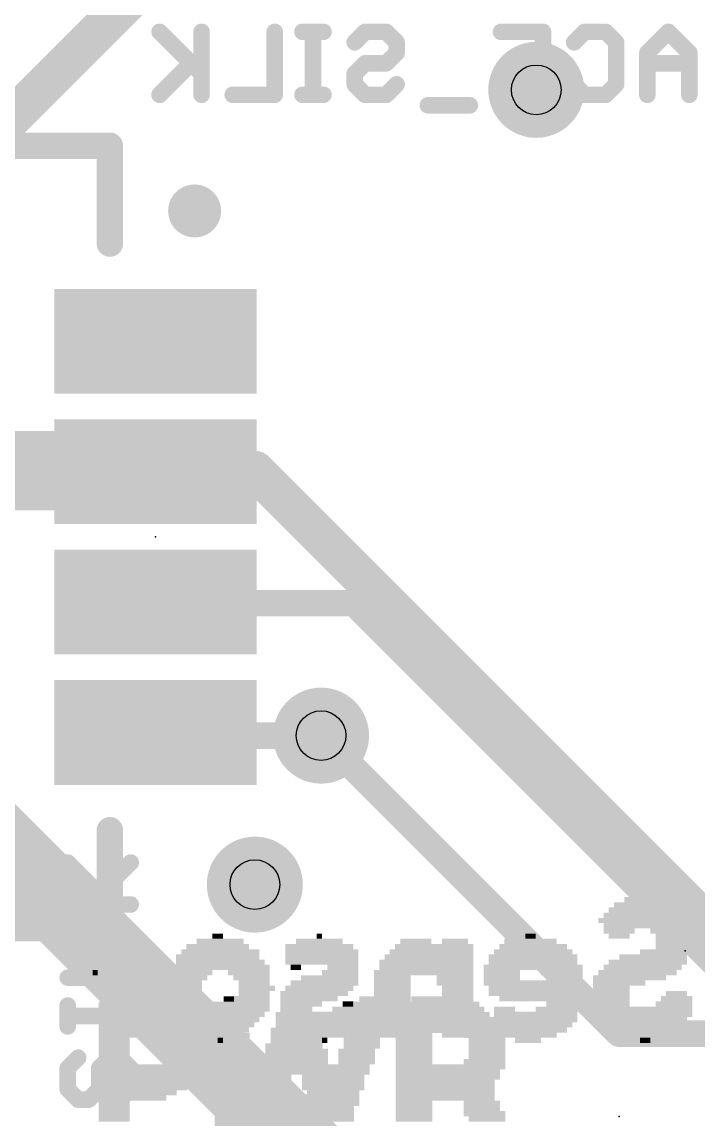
# Model space of a CAD drawing. Extents: x -33 to 74, y -22 to 37.
# Drawn here: x 4.06 to 9.24, y 8.23 to 16.65 of the extents above; entities that cross this region are included whole.
import ezdxf

# ---------------------------------------------------------------- set-up
doc = ezdxf.new("R2010")
doc.units = 0
for name, color, linetype in [('1', 12, 'CONTINUOUS'), ('16', 132, 'CONTINUOUS'), ('18', 110, 'CONTINUOUS'), ('21', 41, 'CONTINUOUS'), ('22', 40, 'CONTINUOUS'), ('23', 53, 'CONTINUOUS'), ('25', 253, 'CONTINUOUS'), ('27', 253, 'CONTINUOUS'), ('28', 253, 'CONTINUOUS'), ('29', 253, 'CONTINUOUS'), ('31', 253, 'CONTINUOUS'), ('44', 253, 'CONTINUOUS')]:
    doc.layers.add(name, color=color, linetype=linetype)

# ---------------------------------------------------------------- blocks, each defined once
blk = doc.blocks.new('RECT')
blk.add_solid([(-0.5, -0.5), (0.5, -0.5), (-0.5, 0.5), (0.5, 0.5)])
blk = doc.blocks.new('ROUNDV')
at = {"const_width": 0.5}
blk.add_lwpolyline([(0, -0.25, 1), (0, 0.25, 1), (0, -0.25)], format="xyb", dxfattribs=at)

msp = doc.modelspace()

# ---------------------------------------------------------------- linework, layer by layer
at = {"layer": '1'}
for points, const_width in [([(3.556, 13.208), (5.072, 13.208)], 0.6096), ([(5.072, 13.208), (5.08, 13.2)], 0.3048), ([(5.088, 12.192), (5.08, 12.2)], 0.254), ([(6.604, 12.192), (5.088, 12.192)], 0.2032), ([(9.398, 9.398), (6.604, 12.192)], 0.2032), ([(5.104, 11.176), (5.08, 11.2)], 0.254), ([(6.35, 11.176), (5.104, 11.176)], 0.2032)]:
    msp.add_lwpolyline(points, dxfattribs=dict(at, const_width=const_width))
for points, const_width in [([(5.072, 13.0556, 1), (5.072, 13.3604)], 0.3048), ([(5.1259, 13.2619, 1), (5.0181, 13.1541)], 0.1524), ([(5.0261, 13.1461, 1), (5.1339, 13.2539)], 0.1524), ([(5.1249, 12.2449, 1), (5.0351, 12.1551)], 0.127), ([(5.0431, 12.1471, 1), (5.1329, 12.2369)], 0.127), ([(5.088, 12.2428, 1), (5.088, 12.1412)], 0.1016), ([(6.6399, 12.2279, 1), (6.5681, 12.1561)], 0.1016), ([(6.604, 12.1412, 1), (6.604, 12.2428)], 0.1016), ([(5.1249, 11.2449, 1), (5.0351, 11.1551)], 0.127), ([(5.0591, 11.1311, 1), (5.1489, 11.2209)], 0.127), ([(5.104, 11.2268, 1), (5.104, 11.1252)], 0.1016), ([(6.35, 11.1252, 1), (6.35, 11.2268)], 0.1016)]:
    msp.add_lwpolyline(points, format="xyb", dxfattribs=dict(at, const_width=const_width))
at = {"layer": '16'}
for points, const_width in [([(3.556, 15.494), (6.9215, 18.8595)], 0.3048), ([(5.842, 13.208), (3.556, 13.208)], 0.3048), ([(9.398, 9.652), (5.842, 13.208)], 0.3048), ([(6.35, 11.176), (8.636, 8.89)], 0.2032), ([(6.35, 7.874), (3.556, 10.668)], 0.6096), ([(11.938, 8.89), (8.636, 8.89)], 0.2032)]:
    msp.add_lwpolyline(points, dxfattribs=dict(at, const_width=const_width))
for points, const_width in [([(5.8959, 13.2619, 1), (5.7881, 13.1541)], 0.1524), ([(5.842, 13.1318, 1), (5.842, 13.2842)], 0.1524), ([(6.3859, 11.2119, 1), (6.3141, 11.1401)], 0.1016), ([(8.636, 8.9408, 1), (8.636, 8.8392)], 0.1016), ([(8.6001, 8.8541, 1), (8.6719, 8.9259)], 0.1016)]:
    msp.add_lwpolyline(points, format="xyb", dxfattribs=dict(at, const_width=const_width))
at = {"layer": '21', "const_width": 0.2032}
for points in [[(3.08, 15.7), (4.73, 15.7)], [(4.73, 15.7), (4.73, 14.95)], [(4.73, 10.45), (4.73, 9.7)], [(4.73, 9.7), (3.08, 9.7)]]:
    msp.add_lwpolyline(points, dxfattribs=at)
at = {"layer": '21'}
for points, const_width in [([(4.7808, 15.7, 1), (4.6792, 15.7)], 0.1016), ([(4.73, 15.6492, 1), (4.73, 15.7508)], 0.1016), ([(5.38, 15.0984, 1), (5.38, 15.3016, 1), (5.38, 15.0984)], 0.2032), ([(4.6792, 14.95, 1), (4.7808, 14.95)], 0.1016), ([(4.7808, 10.45, 1), (4.6792, 10.45)], 0.1016), ([(4.73, 9.6492, 1), (4.73, 9.7508)], 0.1016), ([(4.6792, 9.7, 1), (4.7808, 9.7)], 0.1016)]:
    msp.add_lwpolyline(points, format="xyb", dxfattribs=dict(at, const_width=const_width))
at = {"layer": '23'}
for p in [(5.08, 12.7), (9.144, 9.525), (8.636, 8.255)]:
    msp.add_point(p, dxfattribs=at)
at = {"layer": '25', "const_width": 0.127}
for points in [[(5.5982, 8.4205), (5.5982, 7.9375)], [(5.8397, 8.4205), (5.5982, 8.4205)], [(5.9202, 8.34), (5.8397, 8.4205)], [(6.1595, 8.2595), (6.3205, 8.4205)], [(6.3205, 8.4205), (6.3205, 7.9375)], [(5.9202, 8.018), (5.9202, 8.34)]]:
    msp.add_lwpolyline(points, dxfattribs=at)
at = {"layer": '25', "const_width": 0.0635}
for points in [[(5.6299, 8.4205, 1), (5.5664, 8.4205)], [(5.5982, 8.4523, 1), (5.5982, 8.3888)], [(5.8621, 8.443, 1), (5.8172, 8.3981)], [(5.8397, 8.3888, 1), (5.8397, 8.4523)], [(6.3523, 8.4205, 1), (6.2888, 8.4205)], [(6.343, 8.3981, 1), (6.2981, 8.443)], [(5.9519, 8.34, 1), (5.8884, 8.34)], [(5.8977, 8.3176, 1), (5.9426, 8.3625)], [(6.137, 8.282, 1), (6.182, 8.2371)]]:
    msp.add_lwpolyline(points, format="xyb", dxfattribs=at)
at = {"layer": '27', "const_width": 0.127}
for points in [[(4.7285, 9.8806), (4.4065, 10.2026)], [(4.648, 9.9611), (4.8895, 10.2026)], [(4.4065, 9.8806), (4.8895, 9.8806)], [(4.8895, 9.3193), (4.8895, 9.6413)], [(4.4065, 9.3193), (4.8895, 9.3193)], [(4.4065, 8.9451), (4.4065, 9.1061)], [(4.8895, 9.0256), (4.4065, 9.0256)], [(4.8895, 8.9451), (4.8895, 9.1061)], [(4.487, 8.7058), (4.4065, 8.6253)], [(4.648, 8.6253), (4.7285, 8.7058)], [(4.7285, 8.7058), (4.809, 8.7058)], [(4.809, 8.7058), (4.8895, 8.6253)], [(4.4065, 8.6253), (4.4065, 8.4643)], [(4.648, 8.4643), (4.648, 8.6253)], [(4.8895, 8.6253), (4.8895, 8.4643)], [(4.4065, 8.4643), (4.487, 8.3838)], [(4.5675, 8.3838), (4.648, 8.4643)], [(4.8895, 8.4643), (4.809, 8.3838)], [(4.487, 8.3838), (4.5675, 8.3838)]]:
    msp.add_lwpolyline(points, dxfattribs=at)
at = {"layer": '27', "const_width": 0.0635}
for points in [[(4.4289, 10.2251, 1), (4.384, 10.1802)], [(4.912, 10.1802, 1), (4.867, 10.2251)], [(4.6255, 9.9836, 1), (4.6704, 9.9387)], [(4.4065, 9.9124, 1), (4.4065, 9.8489)], [(4.706, 9.8582, 1), (4.7509, 9.9031)], [(4.8895, 9.8489, 1), (4.8895, 9.9124)], [(4.9212, 9.6413, 1), (4.8578, 9.6413)], [(4.4065, 9.3511, 1), (4.4065, 9.2876)], [(4.8578, 9.3193, 1), (4.9212, 9.3193)], [(4.8895, 9.2876, 1), (4.8895, 9.3511)], [(4.4382, 9.1061, 1), (4.3747, 9.1061)], [(4.4065, 9.0574, 1), (4.4065, 8.9939)], [(4.9212, 9.1061, 1), (4.8578, 9.1061)], [(4.8895, 8.9939, 1), (4.8895, 9.0574)], [(4.3747, 8.9451, 1), (4.4382, 8.9451)], [(4.8578, 8.9451, 1), (4.9212, 8.9451)], [(4.5094, 8.6834, 1), (4.4645, 8.7283)], [(4.7285, 8.7376, 1), (4.7285, 8.6741)], [(4.7509, 8.6834, 1), (4.706, 8.7283)], [(4.8315, 8.7283, 1), (4.7865, 8.6834)], [(4.809, 8.6741, 1), (4.809, 8.7376)], [(4.4382, 8.6253, 1), (4.3747, 8.6253)], [(4.384, 8.6478, 1), (4.4289, 8.6029)], [(4.6797, 8.6253, 1), (4.6162, 8.6253)], [(4.6255, 8.6478, 1), (4.6704, 8.6029)], [(4.9212, 8.6253, 1), (4.8578, 8.6253)], [(4.867, 8.6029, 1), (4.912, 8.6478)], [(4.4289, 8.4868, 1), (4.384, 8.4419)], [(4.6704, 8.4419, 1), (4.6255, 8.4868)], [(4.912, 8.4419, 1), (4.867, 8.4868)], [(4.3747, 8.4643, 1), (4.4382, 8.4643)], [(4.487, 8.4156, 1), (4.487, 8.3521)], [(4.4645, 8.3614, 1), (4.5094, 8.4063)], [(4.545, 8.4063, 1), (4.5899, 8.3614)], [(4.5675, 8.3521, 1), (4.5675, 8.4156)], [(4.6162, 8.4643, 1), (4.6797, 8.4643)], [(4.7865, 8.4063, 1), (4.8315, 8.3614)], [(4.8578, 8.4643, 1), (4.9212, 8.4643)]]:
    msp.add_lwpolyline(points, format="xyb", dxfattribs=at)
at = {"layer": '28', "const_width": 0.127}
for points in [[(5.4331, 16.2519), (5.1111, 16.5739)], [(5.4331, 16.5739), (5.4331, 16.0909)], [(5.9944, 16.5739), (5.9944, 16.0909)], [(6.3686, 16.5739), (6.2076, 16.5739)], [(6.2881, 16.0909), (6.2881, 16.5739)], [(6.6079, 16.4934), (6.6884, 16.5739)], [(6.6884, 16.5739), (6.8494, 16.5739)], [(6.8494, 16.5739), (6.9299, 16.4934)], [(7.7305, 16.5739), (8.0525, 16.5739)], [(8.0525, 16.5739), (8.0525, 16.0909)], [(8.2918, 16.4934), (8.3723, 16.5739)], [(8.3723, 16.5739), (8.5333, 16.5739)], [(8.5333, 16.5739), (8.6138, 16.4934)], [(9.0141, 16.5739), (8.8531, 16.4129)], [(9.1751, 16.4129), (9.0141, 16.5739)], [(6.9299, 16.4934), (6.9299, 16.4129)], [(8.6138, 16.4934), (8.6138, 16.1714)], [(6.9299, 16.4129), (6.8494, 16.3324)], [(8.8531, 16.4129), (8.8531, 16.0909)], [(9.1751, 16.0909), (9.1751, 16.4129)], [(5.3526, 16.3324), (5.1111, 16.0909)], [(6.6884, 16.3324), (6.6079, 16.2519)], [(6.8494, 16.3324), (6.6884, 16.3324)], [(8.0525, 16.3324), (7.8915, 16.3324)], [(9.1751, 16.3324), (8.8531, 16.3324)], [(6.6079, 16.2519), (6.6079, 16.1714)], [(6.6079, 16.1714), (6.6884, 16.0909)], [(6.8494, 16.0909), (6.9299, 16.1714)], [(8.3723, 16.0909), (8.2918, 16.1714)], [(8.6138, 16.1714), (8.5333, 16.0909)], [(5.9944, 16.0909), (5.6724, 16.0909)], [(6.3686, 16.0909), (6.2076, 16.0909)], [(6.6884, 16.0909), (6.8494, 16.0909)], [(7.4912, 16.0104), (7.1692, 16.0104)], [(8.0525, 16.0909), (7.7305, 16.0909)], [(8.5333, 16.0909), (8.3723, 16.0909)]]:
    msp.add_lwpolyline(points, dxfattribs=at)
at = {"layer": '28', "const_width": 0.0635}
for points in [[(5.1335, 16.5964, 1), (5.0886, 16.5515)], [(5.4648, 16.5739, 1), (5.4013, 16.5739)], [(6.0261, 16.5739, 1), (5.9626, 16.5739)], [(6.2076, 16.6057, 1), (6.2076, 16.5422)], [(6.3198, 16.5739, 1), (6.2563, 16.5739)], [(6.3686, 16.5422, 1), (6.3686, 16.6057)], [(6.6884, 16.6057, 1), (6.6884, 16.5422)], [(6.7108, 16.5515, 1), (6.6659, 16.5964)], [(6.8718, 16.5964, 1), (6.8269, 16.5515)], [(6.8494, 16.5422, 1), (6.8494, 16.6057)], [(7.7305, 16.6057, 1), (7.7305, 16.5422)], [(8.0843, 16.5739, 1), (8.0208, 16.5739)], [(8.0525, 16.5422, 1), (8.0525, 16.6057)], [(8.3723, 16.6057, 1), (8.3723, 16.5422)], [(8.3948, 16.5515, 1), (8.3499, 16.5964)], [(8.5558, 16.5964, 1), (8.5109, 16.5515)], [(8.5333, 16.5422, 1), (8.5333, 16.6057)], [(9.0366, 16.5964, 1), (8.9917, 16.5515)], [(9.0366, 16.5515, 1), (8.9917, 16.5964)], [(6.5854, 16.5159, 1), (6.6303, 16.471)], [(6.9616, 16.4934, 1), (6.8981, 16.4934)], [(6.9074, 16.471, 1), (6.9523, 16.5159)], [(8.2694, 16.5159, 1), (8.3143, 16.471)], [(8.6456, 16.4934, 1), (8.5821, 16.4934)], [(8.5914, 16.471, 1), (8.6363, 16.5159)], [(6.8981, 16.4129, 1), (6.9616, 16.4129)], [(6.9523, 16.3905, 1), (6.9074, 16.4354)], [(8.8849, 16.4129, 1), (8.8214, 16.4129)], [(8.8307, 16.4354, 1), (8.8756, 16.3905)], [(9.2069, 16.4129, 1), (9.1434, 16.4129)], [(9.1527, 16.3905, 1), (9.1976, 16.4354)], [(5.375, 16.31, 1), (5.3301, 16.3549)], [(6.6884, 16.3642, 1), (6.6884, 16.3007)], [(6.7108, 16.31, 1), (6.6659, 16.3549)], [(6.8269, 16.3549, 1), (6.8718, 16.31)], [(6.8494, 16.3007, 1), (6.8494, 16.3642)], [(7.8915, 16.3642, 1), (7.8915, 16.3007)], [(8.0525, 16.3007, 1), (8.0525, 16.3642)], [(8.8531, 16.3642, 1), (8.8531, 16.3007)], [(9.1751, 16.3007, 1), (9.1751, 16.3642)], [(5.4106, 16.2295, 1), (5.4555, 16.2744)], [(6.6396, 16.2519, 1), (6.5761, 16.2519)], [(6.5854, 16.2744, 1), (6.6303, 16.2295)], [(6.6303, 16.1939, 1), (6.5854, 16.1489)], [(6.5761, 16.1714, 1), (6.6396, 16.1714)], [(6.9523, 16.1489, 1), (6.9074, 16.1939)], [(8.3143, 16.1939, 1), (8.2694, 16.1489)], [(8.5821, 16.1714, 1), (8.6456, 16.1714)], [(8.6363, 16.1489, 1), (8.5914, 16.1939)], [(5.0886, 16.1134, 1), (5.1335, 16.0684)], [(5.4013, 16.0909, 1), (5.4648, 16.0909)], [(5.6724, 16.1227, 1), (5.6724, 16.0592)], [(5.9626, 16.0909, 1), (6.0261, 16.0909)], [(5.9944, 16.0592, 1), (5.9944, 16.1227)], [(6.2076, 16.1227, 1), (6.2076, 16.0592)], [(6.2563, 16.0909, 1), (6.3198, 16.0909)], [(6.3686, 16.0592, 1), (6.3686, 16.1227)], [(6.6884, 16.1227, 1), (6.6884, 16.0592)], [(6.6659, 16.0684, 1), (6.7108, 16.1134)], [(6.8269, 16.1134, 1), (6.8718, 16.0684)], [(6.8494, 16.0592, 1), (6.8494, 16.1227)], [(7.1692, 16.0421, 1), (7.1692, 15.9787)], [(7.4912, 15.9787, 1), (7.4912, 16.0421)], [(7.7305, 16.1227, 1), (7.7305, 16.0592)], [(8.0208, 16.0909, 1), (8.0843, 16.0909)], [(8.0525, 16.0592, 1), (8.0525, 16.1227)], [(8.3723, 16.1227, 1), (8.3723, 16.0592)], [(8.3499, 16.0684, 1), (8.3948, 16.1134)], [(8.5109, 16.1134, 1), (8.5558, 16.0684)], [(8.5333, 16.0592, 1), (8.5333, 16.1227)], [(8.8214, 16.0909, 1), (8.8849, 16.0909)], [(9.1434, 16.0909, 1), (9.2069, 16.0909)]]:
    msp.add_lwpolyline(points, format="xyb", dxfattribs=at)
at = {"layer": '44'}
for centre in [(8.001, 16.129), (6.35, 11.176), (5.842, 10.033)]:
    msp.add_circle(centre, 0.1905, dxfattribs=at)

# ---------------------------------------------------------------- block references
at = {"layer": '1', "xscale": 0.6, "yscale": 1.35, "rotation": 270}
for p in [(5.08, 14.2), (5.08, 13.2), (5.08, 12.2), (5.08, 11.2)]:
    msp.add_blockref('RECT', p, dxfattribs=at)
at = {"layer": '18', "xscale": 0.7366, "yscale": 0.7366}
for p in [(8.001, 16.129), (8.001, 16.129), (6.35, 11.176), (6.35, 11.176), (5.842, 10.033), (5.842, 10.033)]:
    msp.add_blockref('ROUNDV', p, dxfattribs=at)
at = {"layer": '21', "yscale": 0.04}
for p, xscale in [((4.903, 9.156), 0.36), ((5.643, 9.156), 0.08), ((6.703, 9.156), 0.12), ((7.223, 9.156), 0.36), ((4.943, 9.116), 0.6), ((4.983, 9.076), 0.68), ((5.583, 9.076), 0.28), ((5.603, 9.116), 0.24), ((6.163, 9.076), 0.24), ((6.163, 9.116), 0.16), ((6.723, 9.116), 0.24), ((6.723, 9.076), 0.24), ((7.263, 9.076), 0.68), ((7.263, 9.116), 0.6), ((5.003, 9.036), 0.72), ((5.023, 8.996), 0.76), ((5.583, 9.036), 0.28), ((5.623, 8.996), 0.28), ((6.143, 9.036), 0.28), ((6.163, 8.996), 0.32), ((6.703, 8.996), 0.28), ((6.743, 9.036), 0.28), ((7.283, 9.036), 0.72), ((7.303, 8.996), 0.76), ((5.023, 8.956), 0.76), ((5.043, 8.916), 0.8), ((5.623, 8.956), 0.28), ((5.623, 8.916), 0.28), ((6.143, 8.916), 0.36), ((6.163, 8.956), 0.32), ((6.703, 8.956), 0.28), ((6.703, 8.916), 0.28), ((7.323, 8.956), 0.8), ((7.323, 8.916), 0.8), ((4.763, 8.876), 0.24), ((4.763, 8.836), 0.24), ((5.283, 8.876), 0.32), ((5.303, 8.836), 0.28), ((5.663, 8.876), 0.28), ((5.663, 8.836), 0.28), ((6.163, 8.876), 0.4), ((6.163, 8.836), 0.4), ((6.663, 8.876), 0.28), ((6.663, 8.836), 0.28), ((7.063, 8.876), 0.28), ((7.063, 8.836), 0.28), ((7.603, 8.876), 0.32), ((7.623, 8.836), 0.28), ((4.763, 8.796), 0.24), ((4.763, 8.756), 0.24), ((5.323, 8.796), 0.24), ((5.323, 8.756), 0.24), ((5.663, 8.796), 0.28), ((5.703, 8.756), 0.28), ((6.143, 8.796), 0.44), ((6.163, 8.756), 0.48), ((6.623, 8.756), 0.28), ((6.663, 8.796), 0.28), ((7.063, 8.796), 0.28), ((7.063, 8.756), 0.28), ((7.623, 8.796), 0.28), ((7.623, 8.756), 0.28), ((4.763, 8.716), 0.24), ((4.763, 8.676), 0.24), ((5.303, 8.716), 0.28), ((5.303, 8.676), 0.28), ((5.703, 8.716), 0.28), ((5.703, 8.676), 0.28), ((6.143, 8.676), 0.52), ((6.163, 8.716), 0.48), ((6.623, 8.716), 0.28), ((6.623, 8.676), 0.28), ((7.063, 8.716), 0.28), ((7.063, 8.676), 0.28), ((7.603, 8.676), 0.32), ((7.623, 8.716), 0.28), ((5.043, 8.636), 0.8), ((5.023, 8.596), 0.76), ((6.163, 8.636), 1.12), ((6.163, 8.596), 1.12), ((7.343, 8.636), 0.84), ((7.323, 8.596), 0.8), ((5.023, 8.556), 0.76), ((5.003, 8.516), 0.72), ((5.863, 8.556), 0.52), ((5.883, 8.516), 0.48), ((6.443, 8.556), 0.48), ((6.443, 8.516), 0.48), ((7.323, 8.556), 0.8), ((7.303, 8.516), 0.76), ((4.983, 8.476), 0.68), ((4.943, 8.436), 0.6), ((4.903, 8.396), 0.52), ((5.883, 8.476), 0.48), ((5.883, 8.436), 0.4), ((5.883, 8.396), 0.4), ((6.443, 8.476), 0.48), ((6.443, 8.436), 0.4), ((6.443, 8.396), 0.4), ((7.303, 8.476), 0.76), ((7.303, 8.436), 0.76), ((7.303, 8.396), 0.76), ((4.763, 8.356), 0.24), ((4.763, 8.316), 0.24), ((5.883, 8.356), 0.4), ((5.883, 8.316), 0.32), ((6.443, 8.356), 0.4), ((6.443, 8.316), 0.32), ((7.063, 8.356), 0.28), ((7.063, 8.316), 0.28), ((7.583, 8.356), 0.28), ((7.583, 8.316), 0.28), ((4.763, 8.276), 0.24), ((4.763, 8.236), 0.24), ((5.883, 8.276), 0.32), ((5.883, 8.236), 0.32), ((6.443, 8.276), 0.32), ((6.443, 8.236), 0.32), ((7.063, 8.276), 0.28), ((7.063, 8.236), 0.28), ((7.603, 8.276), 0.32), ((7.623, 8.236), 0.28)]:
    msp.add_blockref('RECT', p, dxfattribs=dict(at, xscale=xscale))
at = {"layer": '22', "yscale": 0.04, "rotation": 180}
for p, xscale in [((8.817, 9.918), 0.28), ((8.837, 9.838), 0.56), ((8.817, 9.878), 0.44), ((8.817, 9.758), 0.68), ((8.837, 9.798), 0.64), ((8.857, 9.718), 0.68), ((8.637, 9.678), 0.24), ((9.037, 9.678), 0.32), ((4.637, 9.598), 0.24), ((4.937, 9.598), 0.2), ((5.577, 9.598), 0.36), ((5.557, 9.638), 0.08), ((6.337, 9.598), 0.36), ((6.337, 9.638), 0.04), ((7.077, 9.598), 0.24), ((7.377, 9.598), 0.2), ((7.957, 9.598), 0.4), ((7.957, 9.638), 0.08), ((8.637, 9.638), 0.16), ((9.057, 9.638), 0.28), ((9.057, 9.598), 0.28), ((4.777, 9.518), 0.6), ((4.797, 9.558), 0.56), ((5.577, 9.518), 0.6), ((5.557, 9.558), 0.48), ((6.337, 9.558), 0.52), ((6.357, 9.518), 0.56), ((7.197, 9.518), 0.64), ((7.217, 9.558), 0.6), ((7.977, 9.518), 0.6), ((7.977, 9.558), 0.52), ((8.997, 9.518), 0.4), ((9.057, 9.558), 0.28), ((4.797, 9.478), 0.56), ((4.797, 9.438), 0.56), ((5.557, 9.478), 0.64), ((5.577, 9.438), 0.68), ((6.357, 9.478), 0.56), ((6.357, 9.438), 0.56), ((7.157, 9.438), 0.72), ((7.177, 9.478), 0.68), ((7.977, 9.478), 0.68), ((7.977, 9.438), 0.68), ((8.857, 9.438), 0.6), ((8.897, 9.478), 0.52), ((4.797, 9.398), 0.56), ((4.617, 9.358), 0.04), ((4.917, 9.358), 0.32), ((5.577, 9.398), 0.76), ((5.357, 9.358), 0.32), ((5.797, 9.358), 0.32), ((6.157, 9.398), 0.08), ((6.497, 9.358), 0.28), ((6.517, 9.398), 0.24), ((7.137, 9.358), 0.76), ((7.157, 9.398), 0.72), ((7.977, 9.398), 0.76), ((7.737, 9.358), 0.28), ((8.197, 9.358), 0.32), ((8.777, 9.358), 0.6), ((8.817, 9.398), 0.6), ((4.937, 9.318), 0.28), ((4.937, 9.278), 0.28), ((4.937, 9.238), 0.28), ((5.317, 9.318), 0.32), ((5.297, 9.278), 0.28), ((5.297, 9.238), 0.28), ((5.817, 9.318), 0.28), ((5.837, 9.278), 0.24), ((5.857, 9.238), 0.28), ((6.337, 9.238), 0.52), ((6.377, 9.278), 0.52), ((6.417, 9.318), 0.44), ((6.897, 9.318), 0.28), ((6.897, 9.278), 0.28), ((6.897, 9.238), 0.28), ((7.377, 9.318), 0.28), ((7.377, 9.278), 0.28), ((7.397, 9.238), 0.24), ((7.737, 9.318), 0.28), ((7.977, 9.278), 0.76), ((8.017, 9.238), 0.76), ((8.217, 9.318), 0.28), ((8.717, 9.318), 0.56), ((8.637, 9.278), 0.4), ((8.577, 9.238), 0.28), ((4.937, 9.198), 0.28), ((4.937, 9.158), 0.28), ((5.297, 9.198), 0.28), ((5.317, 9.158), 0.32), ((5.817, 9.158), 0.28), ((5.837, 9.198), 0.24), ((6.297, 9.198), 0.52), ((6.257, 9.158), 0.44), ((6.897, 9.198), 0.28), ((6.897, 9.158), 0.28), ((7.397, 9.198), 0.24), ((7.397, 9.158), 0.24), ((7.997, 9.198), 0.72), ((8.037, 9.158), 0.64), ((8.577, 9.198), 0.28), ((8.577, 9.158), 0.28), ((9.077, 9.158), 0.24), ((9.077, 9.198), 0.16), ((4.937, 9.118), 0.28), ((4.937, 9.078), 0.28), ((5.357, 9.118), 0.32), ((5.577, 9.078), 0.76), ((5.797, 9.118), 0.32), ((6.197, 9.118), 0.32), ((6.157, 9.078), 0.24), ((6.537, 9.078), 0.2), ((6.557, 9.118), 0.08), ((6.897, 9.118), 0.28), ((6.897, 9.078), 0.28), ((7.397, 9.118), 0.24), ((7.397, 9.078), 0.24), ((7.757, 9.078), 0.16), ((8.177, 9.078), 0.36), ((8.217, 9.118), 0.28), ((8.577, 9.118), 0.28), ((8.817, 9.078), 0.76), ((9.057, 9.118), 0.28), ((4.937, 9.038), 0.28), ((4.937, 8.998), 0.28), ((5.577, 9.038), 0.68), ((5.557, 8.998), 0.64), ((6.337, 9.038), 0.6), ((6.357, 8.998), 0.64), ((6.897, 9.038), 0.28), ((6.897, 8.998), 0.28), ((7.397, 9.038), 0.24), ((7.397, 8.998), 0.24), ((7.977, 8.998), 0.68), ((7.997, 9.038), 0.64), ((8.837, 9.038), 0.72), ((8.817, 8.998), 0.68), ((4.957, 8.958), 0.24), ((4.957, 8.918), 0.24), ((5.557, 8.958), 0.56), ((5.557, 8.918), 0.48), ((6.377, 8.958), 0.6), ((6.357, 8.918), 0.56), ((6.897, 8.958), 0.28), ((6.877, 8.918), 0.24), ((7.397, 8.958), 0.24), ((7.397, 8.918), 0.24), ((7.957, 8.958), 0.64), ((7.957, 8.918), 0.56), ((8.817, 8.958), 0.6), ((8.817, 8.918), 0.52), ((4.937, 8.878), 0.2), ((5.577, 8.878), 0.36), ((5.577, 8.838), 0.04), ((6.357, 8.878), 0.4), ((6.377, 8.838), 0.04), ((6.897, 8.878), 0.2), ((7.377, 8.878), 0.2), ((7.937, 8.878), 0.44), ((7.937, 8.838), 0.2), ((8.817, 8.878), 0.36), ((8.837, 8.838), 0.08)]:
    msp.add_blockref('RECT', p, dxfattribs=dict(at, xscale=xscale))
at = {"layer": '29', "xscale": 0.8032, "yscale": 1.5532, "rotation": 270}
for p in [(5.08, 14.2), (5.08, 13.2), (5.08, 12.2), (5.08, 11.2)]:
    msp.add_blockref('RECT', p, dxfattribs=at)
at = {"layer": '31', "xscale": 0.6, "yscale": 1.35, "rotation": 270}
for p in [(5.08, 14.2), (5.08, 13.2), (5.08, 12.2), (5.08, 11.2)]:
    msp.add_blockref('RECT', p, dxfattribs=at)

doc.saveas('drawing.dxf')
